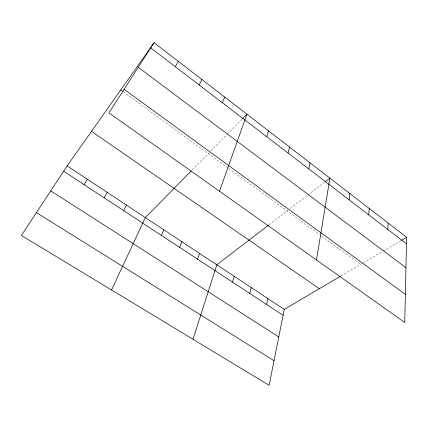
<?xml version="1.0" encoding="UTF-8"?>
<svg xmlns="http://www.w3.org/2000/svg" width="428" height="428" viewBox="0 0 428 428"><rect width="100%" height="100%" fill="white"/><g stroke="black" fill="none" stroke-linecap="round" stroke-linejoin="round"><path stroke-width="0.32" stroke-dasharray="2.14 1.6" d="M192.161 169.953L209.131 152.694M210.945 150.849L226.904 134.617M227.364 134.151L241.959 119.305M269.025 224.802L288.13 210.164M290.216 208.564L307.513 195.312M308.042 194.906L324.729 182.119M341.046 275.916L362.821 263.076M363.383 262.744L382.573 251.434M383.14 251.097L400.854 240.654M123.36 91.897L228.161 168.113M228.702 168.504L321.021 235.641M321.556 236.026L360.574 264.402"/><path stroke-width="0.64" d="M406.6 237.267L404.76 322.498L108.931 112.858L154.091 42.677L406.6 237.267L401.432 240.311M387.843 229.483L388.185 223.074M368.722 214.835L369.273 208.5M349.077 199.79L349.853 193.536M316.506 259.951L329.897 178.16L325.248 181.723M340.474 276.253L284.251 309.401L269.121 385.323L21.4 235.448L67.153 165.887L154.091 42.677M308.749 168.905L310 162.827M266.601 304.485L267.933 298.616M288.055 153.053L289.558 147.071M249.765 293.431L251.257 287.589M232.554 282.132L234.218 276.328M266.772 136.751L268.549 130.877M193.007 339.276L216.803 264.814L268.495 225.203M197.501 259.111L199.523 253.392M219.489 191.204L246.945 114.233L242.414 118.84M179.653 247.395L181.863 241.713M222.373 102.747L224.727 97.108M161.404 235.411L163.806 229.783M111.542 289.986L145.349 217.579L191.252 170.879M199.197 84.995L201.861 79.49M123.649 210.619L126.463 205.098M104.116 197.79L107.15 192.327M175.33 66.715L178.326 61.354M84.118 184.661L87.382 179.262M36.407 212.63L274.027 360.686M50.729 190.851L278.767 336.932M63.644 171.216L283.074 315.308M67.153 165.887L284.251 309.401M91.517 131.359L319.347 288.707M120.717 89.976L122.831 91.512M124.099 89.292L405.37 294.362M138.244 67.303L405.942 267.671M150.742 47.883L406.461 243.741"/></g></svg>
